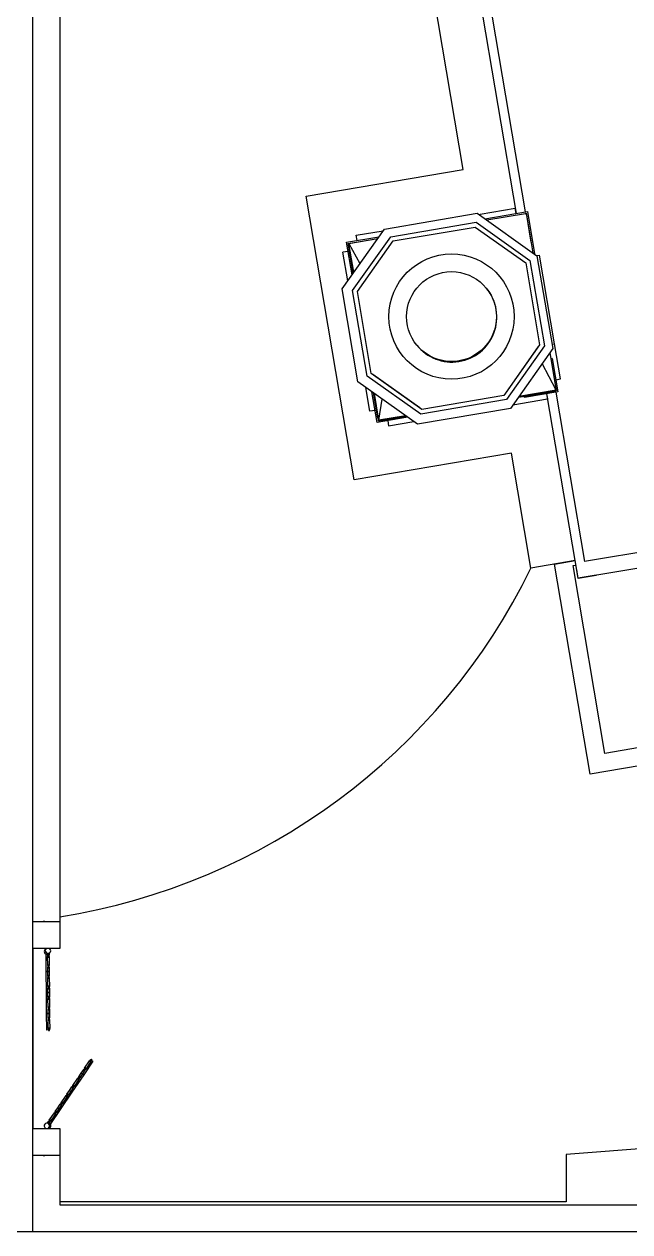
# Model space of a CAD drawing. Header units: inches. Extents: x -6210 to 141093, y -2740 to 21225.
# Drawn here: x 98786 to 99191, y 6773 to 7579 of the extents above; entities that cross this region are included whole.
import ezdxf

# ---------------------------------------------------------------- set-up
doc = ezdxf.new("R2010")
doc.units = ezdxf.units.IN
doc.header["$LTSCALE"] = 100
doc.header["$MEASUREMENT"] = 0
doc.layers.add('car area', color=53, linetype='Continuous')

msp = doc.modelspace()

# ---------------------------------------------------------------- linework, layer by layer
at = {"layer": 'car area'}
for p, q in [((98809.93703, 8744.46753), (98809.93703, 6980.4679)), ((98982.54731, 8268.28945), (99120.72688, 7454.02198)), ((99114.81145, 7453.01815), (98976.63188, 8267.28562)), ((98791.93703, 6980.4679), (98791.93703, 8069.4679)), ((99079.39387, 7482.41558), (99034.70785, 7745.74227)), ((98974.39499, 7464.59748), (99079.39387, 7482.41558)), ((99006.51776, 7275.30372), (98974.39499, 7464.59748)), ((99090.56416, 7452.45347), (99114.02171, 7456.43417)), ((99093.83582, 7449.45862), (99122.12542, 7454.25931)), ((99114.60728, 7452.9835), (99114.02171, 7456.43417)), ((99122.12542, 7454.25931), (99126.92611, 7425.96971)), ((99026.70344, 7442.55859), (99088.72839, 7453.0841)), ((99030.91018, 7437.41993), (99088.03463, 7447.11383)), ((99088.03463, 7447.11383), (99123.81812, 7421.71317)), ((99088.72839, 7453.0841), (99128.5651, 7424.80629)), ((99089.79958, 7452.32372), (99090.56416, 7452.45347)), ((99090.69391, 7451.68889), (99090.56416, 7452.45347)), ((99094.98903, 7448.64003), (99120.89419, 7453.03608)), ((99094.98903, 7448.64003), (99120.89419, 7453.03608)), ((99120.89419, 7453.03608), (99121.30682, 7453.1061)), ((99121.30682, 7453.1061), (99124.56642, 7433.89788)), ((99121.46666, 7452.13819), (99125.76788, 7426.79188)), ((98998.42564, 7402.72188), (99026.70344, 7442.55859)), ((99007.95231, 7438.4344), (99025.94307, 7441.4874)), ((99008.53788, 7434.98373), (99007.95231, 7438.4344)), ((99032.63723, 7434.67012), (99087.31142, 7443.94822)), ((99087.31142, 7443.94822), (99121.06831, 7419.98613)), ((99001.43237, 7433.77794), (99023.07797, 7437.45116)), ((99005.10559, 7412.13235), (99001.43237, 7433.77794)), ((99002.58559, 7432.95935), (99022.25937, 7436.29795)), ((99005.92419, 7413.28556), (99002.58559, 7432.95935)), ((99002.99393, 7433.02864), (99022.25937, 7436.29795)), ((99002.99393, 7433.02864), (99010.34257, 7419.51)), ((99006.26324, 7413.7632), (99002.99393, 7433.02864)), ((99005.50952, 7401.63644), (99030.91018, 7437.41993)), ((99008.67514, 7400.91323), (99032.63723, 7434.67012)), ((99002.47086, 7427.65834), (98999.02019, 7427.07277)), ((99002.24049, 7408.09611), (98999.02019, 7427.07277)), ((99128.43215, 7424.90066), (99130.18264, 7425.19771)), ((99128.5651, 7424.80629), (99139.09061, 7362.78134)), ((99140.221, 7366.04341), (99130.18264, 7425.19771)), ((99121.06831, 7419.98613), (99130.34641, 7365.31193)), ((99123.81812, 7421.71317), (99133.51202, 7364.58873)), ((99008.95115, 7340.69693), (98998.42564, 7402.72188)), ((99015.20343, 7344.51199), (99005.50952, 7401.63644)), ((99017.95324, 7346.23904), (99008.67514, 7400.91323)), ((99138.58418, 7365.76565), (99140.221, 7366.04341)), ((99144.2017, 7342.58586), (99140.221, 7366.04341)), ((99130.34641, 7365.31193), (99106.38432, 7331.55505)), ((99129.41889, 7364.11302), (99107.0413, 7332.48058)), ((99133.51202, 7364.58873), (99108.11136, 7328.80523)), ((99139.09061, 7362.78134), (99110.8128, 7322.94464)), ((99129.46974, 7364.07692), (99129.41889, 7364.11302)), ((99137.10502, 7359.98412), (99141.33026, 7335.08554)), ((99141.33026, 7335.08554), (99132.00879, 7352.80475)), ((99138.77525, 7356.14484), (99137.78505, 7355.97681)), ((99137.78935, 7355.97754), (99141.38356, 7334.7975)), ((99138.77525, 7356.14484), (99142.53677, 7333.9789)), ((99926.87027, 7350.7335), (99160.32913, 7220.653)), ((99050.98692, 7319.11133), (99015.20343, 7344.51199)), ((99051.71012, 7322.27695), (99017.95324, 7346.23904)), ((99050.37046, 7323.30403), (99018.87877, 7345.58205)), ((99140.17347, 7341.90228), (99140.17777, 7341.90301)), ((99141.16367, 7342.07032), (99144.2017, 7342.58586)), ((99048.78785, 7312.41913), (99008.95115, 7340.69693)), ((99017.01996, 7321.00337), (99014.32537, 7336.88208)), ((99021.84372, 7313.49753), (99018.36161, 7334.01698)), ((99022.32771, 7316.62256), (99019.51482, 7333.19838)), ((99116.19191, 7330.52253), (99140.97092, 7334.72748)), ((99141.33026, 7335.08554), (99116.43168, 7330.8603)), ((99142.53677, 7333.9789), (99120.16218, 7330.18198)), ((99140.97092, 7334.72748), (99140.92192, 7335.01624)), ((99141.38356, 7334.7975), (99140.97092, 7334.72748)), ((99141.13823, 7333.74157), (99160.32913, 7220.653)), ((99902.7591, 7336.23399), (99161.85149, 7210.50345)), ((99023.02166, 7315.00881), (99019.99246, 7332.85934)), ((99023.02166, 7315.00881), (99025.27085, 7329.11251)), ((99108.11136, 7328.80523), (99050.98692, 7319.11133)), ((99106.38432, 7331.55505), (99051.71012, 7322.27695)), ((99112.50822, 7325.33308), (99135.6042, 7329.25242)), ((99120.16218, 7330.18198), (99119.99487, 7331.16789)), ((99135.01862, 7332.70309), (99135.6042, 7329.25242)), ((99156.13046, 7209.5326), (99135.2228, 7332.73774)), ((99020.47062, 7321.58895), (99017.01996, 7321.00337)), ((99022.66232, 7314.65075), (99041.20996, 7317.79824)), ((99040.87219, 7318.038), (99023.02166, 7315.00881)), ((99110.8128, 7322.94464), (99048.78785, 7312.41913)), ((99050.33453, 7323.2534), (99050.37046, 7323.30403)), ((99042.36317, 7316.97964), (99021.84372, 7313.49753)), ((99022.73605, 7316.69185), (99022.32771, 7316.62256)), ((99022.32771, 7316.62256), (99022.61332, 7314.93951)), ((99022.61332, 7314.93951), (99023.02166, 7315.00881)), ((99022.61332, 7314.93951), (99022.66232, 7314.65075)), ((99028.94923, 7314.70332), (99029.5348, 7311.25266)), ((99029.5348, 7311.25266), (99046.39941, 7314.11455)), ((99111.51664, 7293.12182), (99006.51776, 7275.30372)), ((99124.55124, 7216.31129), (99111.51664, 7293.12182)), ((99154.12839, 7221.33047), (99124.55124, 7216.31129)), ((99140.30793, 7218.98517), (99154.12839, 7221.33047)), ((99164.07941, 7078.90405), (99140.30793, 7218.98517)), ((99152.64071, 7218.03513), (99154.6303, 7218.37276)), ((99173.9026, 7092.74258), (99152.64071, 7218.03513)), ((99156.13457, 7209.50164), (99155.13194, 7215.41671)), ((99167.96132, 7211.54028), (99156.13046, 7209.5326)), ((99167.96581, 7211.5071), (99156.13457, 7209.50164)), ((99167.96022, 7211.54009), (99167.96581, 7211.5071)), ((99233.0569, 7102.78095), (99173.9026, 7092.74258)), ((99235.06457, 7090.95009), (99164.07941, 7078.90405)), ((98791.93703, 6962.4679), (98791.93703, 6980.4679)), ((98791.93703, 6980.4679), (98809.93703, 6980.4679)), ((98798.93797, 6980.5073), (98798.93797, 6980.4679)), ((98799.93797, 6980.5073), (98798.93797, 6980.5073)), ((98799.93797, 6980.4679), (98799.93797, 6980.5073)), ((98809.93703, 6980.4679), (98809.93703, 6962.4679)), ((98809.93703, 6962.4679), (98791.93703, 6962.4679)), ((98791.93703, 6842.4679), (98791.93703, 6962.4679)), ((98791.93703, 6962.4679), (98791.93703, 6842.4679)), ((98800.95367, 6947.1573), (98800.85205, 6958.76677)), ((98801.85745, 6958.15419), (98801.84676, 6959.3755)), ((98801.85745, 6958.15419), (98802.15744, 6958.15681)), ((98801.85745, 6958.15419), (98801.86621, 6957.15423)), ((98801.86621, 6957.15423), (98802.16619, 6957.15685)), ((98801.91872, 6951.15446), (98801.86621, 6957.15423)), ((98802.15307, 6958.6568), (98802.45305, 6958.65942)), ((98802.15307, 6958.6568), (98802.16182, 6957.65683)), ((98802.16182, 6957.65683), (98802.46181, 6957.65946)), ((98802.16182, 6957.65683), (98802.17057, 6956.65687)), ((98802.17057, 6956.65687), (98802.47056, 6956.6595)), ((98802.46181, 6957.65946), (98802.45305, 6958.65942)), ((98802.45743, 6958.15944), (98802.85741, 6958.16294)), ((98802.47056, 6956.6595), (98802.46181, 6957.65946)), ((98802.46618, 6957.15948), (98802.86617, 6957.16298)), ((98802.84568, 6959.50354), (98802.85741, 6958.16294)), ((98802.86617, 6957.16298), (98802.85741, 6958.16294)), ((98802.86617, 6957.16298), (98802.91868, 6951.16321)), ((98800.95367, 6947.1573), (98801.95363, 6947.16606)), ((98801.95363, 6947.16606), (98800.95367, 6947.1573)), ((98801.07621, 6933.15784), (98800.95367, 6947.1573)), ((98801.91872, 6951.15446), (98802.21871, 6951.15708)), ((98801.91872, 6951.15446), (98801.92748, 6950.1545)), ((98801.92748, 6950.1545), (98802.22746, 6950.15712)), ((98801.95373, 6947.15461), (98801.92748, 6950.1545)), ((98801.95373, 6947.15461), (98802.9537, 6947.16336)), ((98802.9537, 6947.16336), (98801.95373, 6947.15461)), ((98801.97999, 6944.15472), (98801.95373, 6947.15461)), ((98802.21434, 6951.65706), (98802.51432, 6951.65969)), ((98802.21434, 6951.65706), (98802.22309, 6950.6571)), ((98802.22309, 6950.6571), (98802.52308, 6950.65973)), ((98802.22309, 6950.6571), (98802.23184, 6949.65714)), ((98802.23184, 6949.65714), (98802.53183, 6949.65977)), ((98802.52308, 6950.65973), (98802.51432, 6951.65969)), ((98802.5187, 6951.15971), (98802.91868, 6951.16321)), ((98802.53183, 6949.65977), (98802.52308, 6950.65973)), ((98802.52745, 6950.15975), (98802.92744, 6950.16325)), ((98802.92744, 6950.16325), (98802.91868, 6951.16321)), ((98802.92744, 6950.16325), (98802.9537, 6947.16336)), ((98802.9537, 6947.16336), (98802.97995, 6944.16348)), ((98801.97999, 6944.15472), (98802.27998, 6944.15735)), ((98801.97999, 6944.15472), (98801.98875, 6943.15476)), ((98801.98875, 6943.15476), (98802.28873, 6943.15739)), ((98802.04126, 6937.15499), (98801.98875, 6943.15476)), ((98802.27561, 6944.65733), (98802.57559, 6944.65996)), ((98802.27561, 6944.65733), (98802.28436, 6943.65737)), ((98802.28436, 6943.65737), (98802.58435, 6943.66)), ((98802.28436, 6943.65737), (98802.29311, 6942.65741)), ((98802.29311, 6942.65741), (98802.5931, 6942.66003)), ((98802.58435, 6943.66), (98802.57559, 6944.65996)), ((98802.57997, 6944.15998), (98802.97995, 6944.16348)), ((98802.5931, 6942.66003), (98802.58435, 6943.66)), ((98802.58872, 6943.16001), (98802.98871, 6943.16352)), ((98802.98871, 6943.16352), (98802.97995, 6944.16348)), ((98802.98871, 6943.16352), (98803.04122, 6937.16375)), ((98801.07621, 6933.15784), (98802.07617, 6933.16659)), ((98802.07617, 6933.16659), (98801.07621, 6933.15784)), ((98801.19875, 6919.15838), (98801.07621, 6933.15784)), ((98802.04126, 6937.15499), (98802.34125, 6937.15762)), ((98802.04126, 6937.15499), (98802.05002, 6936.15503)), ((98802.05002, 6936.15503), (98802.35, 6936.15766)), ((98802.07627, 6933.15515), (98802.05002, 6936.15503)), ((98802.07627, 6933.15515), (98803.07624, 6933.1639)), ((98803.07624, 6933.1639), (98802.07627, 6933.15515)), ((98802.10253, 6930.15526), (98802.07627, 6933.15515)), ((98802.33688, 6937.6576), (98802.63686, 6937.66023)), ((98802.33688, 6937.6576), (98802.34563, 6936.65764)), ((98802.34563, 6936.65764), (98802.64562, 6936.66026)), ((98802.34563, 6936.65764), (98802.35438, 6935.65768)), ((98802.35438, 6935.65768), (98802.65437, 6935.6603)), ((98802.39815, 6930.65787), (98802.69813, 6930.66049)), ((98802.39815, 6930.65787), (98802.4069, 6929.65791)), ((98802.64562, 6936.66026), (98802.63686, 6937.66023)), ((98802.64124, 6937.16024), (98803.04122, 6937.16375)), ((98802.65437, 6935.6603), (98802.64562, 6936.66026)), ((98802.64999, 6936.16028), (98803.04998, 6936.16378)), ((98802.70689, 6929.66053), (98802.69813, 6930.66049)), ((98803.04998, 6936.16378), (98803.04122, 6937.16375)), ((98803.04998, 6936.16378), (98803.07624, 6933.1639)), ((98803.07624, 6933.1639), (98803.10249, 6930.16401)), ((98802.10253, 6930.15526), (98802.40252, 6930.15789)), ((98802.10253, 6930.15526), (98802.11129, 6929.1553)), ((98802.11129, 6929.1553), (98802.41127, 6929.15793)), ((98802.1638, 6923.15553), (98802.11129, 6929.1553)), ((98802.1638, 6923.15553), (98802.46379, 6923.15816)), ((98802.1638, 6923.15553), (98802.17256, 6922.15557)), ((98802.4069, 6929.65791), (98802.70689, 6929.66053)), ((98802.4069, 6929.65791), (98802.41565, 6928.65794)), ((98802.41565, 6928.65794), (98802.71564, 6928.66057)), ((98802.45942, 6923.65814), (98802.7594, 6923.66076)), ((98802.45942, 6923.65814), (98802.46817, 6922.65817)), ((98802.46817, 6922.65817), (98802.76816, 6922.6608)), ((98802.46817, 6922.65817), (98802.47692, 6921.65821)), ((98802.70251, 6930.16051), (98803.10249, 6930.16401)), ((98802.71564, 6928.66057), (98802.70689, 6929.66053)), ((98802.71126, 6929.16055), (98803.11125, 6929.16405)), ((98802.76816, 6922.6608), (98802.7594, 6923.66076)), ((98802.76378, 6923.16078), (98803.16376, 6923.16428)), ((98802.77691, 6921.66084), (98802.76816, 6922.6608)), ((98802.77253, 6922.16082), (98803.17252, 6922.16432)), ((98803.11125, 6929.16405), (98803.10249, 6930.16401)), ((98803.11125, 6929.16405), (98803.16376, 6923.16428)), ((98803.17252, 6922.16432), (98803.16376, 6923.16428)), ((98803.17252, 6922.16432), (98803.19878, 6919.16444)), ((100449.30464, 6929.13629), (99148.00472, 6825.00398)), ((98801.19875, 6919.15838), (98802.19871, 6919.16713)), ((98802.19871, 6919.16713), (98801.19875, 6919.15838)), ((98801.29513, 6908.14735), (98801.19875, 6919.15838)), ((98802.17256, 6922.15557), (98802.47254, 6922.15819)), ((98802.19881, 6919.15568), (98802.17256, 6922.15557)), ((98802.19881, 6919.15568), (98803.19878, 6919.16444)), ((98803.19878, 6919.16444), (98802.19881, 6919.15568)), ((98802.22507, 6916.1558), (98802.19881, 6919.15568)), ((98802.22507, 6916.1558), (98802.52506, 6916.15842)), ((98802.22507, 6916.1558), (98802.23383, 6915.15584)), ((98802.23383, 6915.15584), (98802.53381, 6915.15846)), ((98802.28634, 6909.15607), (98802.23383, 6915.15584)), ((98802.47692, 6921.65821), (98802.77691, 6921.66084)), ((98802.52069, 6916.6584), (98802.82067, 6916.66103)), ((98802.52069, 6916.6584), (98802.52944, 6915.65844)), ((98802.52944, 6915.65844), (98802.82943, 6915.66107)), ((98802.52944, 6915.65844), (98802.53819, 6914.65848)), ((98802.53819, 6914.65848), (98802.83818, 6914.66111)), ((98802.82943, 6915.66107), (98802.82067, 6916.66103)), ((98802.82505, 6916.16105), (98803.22504, 6916.16455)), ((98802.83818, 6914.66111), (98802.82943, 6915.66107)), ((98802.8338, 6915.16109), (98803.23379, 6915.16459)), ((98803.19878, 6919.16444), (98803.22504, 6916.16455)), ((98803.23379, 6915.16459), (98803.22504, 6916.16455)), ((98803.23379, 6915.16459), (98803.28631, 6909.16482)), ((98802.2951, 6908.1561), (98801.29513, 6908.14735)), ((98802.28634, 6909.15607), (98802.58633, 6909.15869)), ((98802.28634, 6909.15607), (98802.2951, 6908.1561)), ((98802.2951, 6908.1561), (98802.59508, 6908.15873)), ((98802.58196, 6909.65867), (98802.88194, 6909.6613)), ((98802.58196, 6909.65867), (98802.59071, 6908.65871)), ((98802.59071, 6908.65871), (98802.8907, 6908.66134)), ((98802.59071, 6908.65871), (98802.59946, 6907.65875)), ((98802.59946, 6907.65875), (98802.89945, 6907.66137)), ((98802.8907, 6908.66134), (98802.88194, 6909.6613)), ((98802.88632, 6909.16132), (98803.28631, 6909.16482)), ((98802.89945, 6907.66137), (98802.8907, 6908.66134)), ((98802.89507, 6908.16136), (98803.29506, 6908.16486)), ((98803.29506, 6908.16486), (98803.28631, 6909.16482)), ((98832.13743, 6887.34756), (98825.96413, 6878.22931)), ((98826.55691, 6882.67232), (98825.99629, 6881.84425)), ((98826.60783, 6882.03403), (98826.0472, 6881.20596)), ((98826.55691, 6882.67232), (98829.92066, 6887.64074)), ((98826.88814, 6882.44807), (98826.55691, 6882.67232)), ((98827.16845, 6882.8621), (98826.60783, 6882.03403)), ((98826.85625, 6881.86585), (98826.60783, 6882.03403)), ((98826.82436, 6881.28362), (98827.38498, 6882.11169)), ((98826.85625, 6881.86585), (98827.41687, 6882.69392)), ((98827.38498, 6882.11169), (98827.13656, 6882.27988)), ((98827.41687, 6882.69392), (98827.16845, 6882.8621)), ((98830.74873, 6887.08011), (98827.38498, 6882.11169)), ((98830.48129, 6888.46881), (98829.92066, 6887.64074)), ((98830.25189, 6887.41649), (98829.92066, 6887.64074)), ((98830.5322, 6887.83052), (98829.97158, 6887.00245)), ((98830.22, 6886.83426), (98829.97158, 6887.00245)), ((98830.22, 6886.83426), (98830.78063, 6887.66233)), ((98830.81252, 6888.24456), (98830.48129, 6888.46881)), ((98830.74873, 6887.08011), (98830.50031, 6887.2483)), ((98831.09283, 6888.65859), (98830.5322, 6887.83052)), ((98830.78063, 6887.66233), (98830.5322, 6887.83052)), ((98830.74873, 6887.08011), (98831.30936, 6887.90818)), ((98830.78063, 6887.66233), (98831.34125, 6888.4904)), ((98831.30936, 6887.90818), (98831.06094, 6888.07637)), ((98831.34125, 6888.4904), (98831.09283, 6888.65859)), ((98831.30936, 6887.90818), (98832.13743, 6887.34756)), ((98825.96413, 6878.22931), (98818.11538, 6866.63634)), ((98818.70816, 6871.07935), (98822.07191, 6876.04776)), ((98822.89998, 6875.48714), (98819.53623, 6870.51872)), ((98822.63253, 6876.87583), (98822.07191, 6876.04776)), ((98822.40314, 6875.82351), (98822.07191, 6876.04776)), ((98822.68345, 6876.23755), (98822.12282, 6875.40948)), ((98822.37124, 6875.24129), (98822.12282, 6875.40948)), ((98822.37124, 6875.24129), (98822.93187, 6876.06936)), ((98822.63253, 6876.87583), (98824.31441, 6879.36004)), ((98822.96376, 6876.65158), (98822.63253, 6876.87583)), ((98822.89998, 6875.48714), (98822.65156, 6875.65532)), ((98823.24407, 6877.06562), (98822.68345, 6876.23755)), ((98822.93187, 6876.06936), (98822.68345, 6876.23755)), ((98822.89998, 6875.48714), (98823.4606, 6876.31521)), ((98822.93187, 6876.06936), (98823.4925, 6876.89743)), ((98823.4606, 6876.31521), (98823.21218, 6876.48339)), ((98823.4925, 6876.89743), (98823.24407, 6877.06562)), ((98825.14248, 6878.79942), (98823.4606, 6876.31521)), ((98824.31441, 6879.36004), (98825.99629, 6881.84425)), ((98825.14248, 6878.79942), (98824.31441, 6879.36004)), ((98824.31441, 6879.36004), (98825.14248, 6878.79942)), ((98825.96413, 6878.22931), (98825.13606, 6878.78994)), ((98825.13606, 6878.78994), (98825.96413, 6878.22931)), ((98826.82436, 6881.28362), (98825.14248, 6878.79942)), ((98826.32751, 6881.62), (98825.99629, 6881.84425)), ((98826.29562, 6881.03778), (98826.0472, 6881.20596)), ((98826.29562, 6881.03778), (98826.85625, 6881.86585)), ((98826.82436, 6881.28362), (98826.57593, 6881.45181)), ((98818.11538, 6866.63634), (98810.26662, 6855.04336)), ((98814.78378, 6865.28286), (98816.46565, 6867.76707)), ((98817.29372, 6867.20644), (98815.61185, 6864.72223)), ((98816.46565, 6867.76707), (98818.14753, 6870.25128)), ((98817.29372, 6867.20644), (98816.46565, 6867.76707)), ((98816.46565, 6867.76707), (98817.29372, 6867.20644)), ((98818.11538, 6866.63634), (98817.28731, 6867.19696)), ((98817.28731, 6867.19696), (98818.11538, 6866.63634)), ((98818.9756, 6869.69065), (98817.29372, 6867.20644)), ((98818.70816, 6871.07935), (98818.14753, 6870.25128)), ((98818.47876, 6870.02703), (98818.14753, 6870.25128)), ((98818.75907, 6870.44106), (98818.19845, 6869.61299)), ((98818.44687, 6869.4448), (98818.19845, 6869.61299)), ((98818.44687, 6869.4448), (98819.00749, 6870.27287)), ((98819.03938, 6870.8551), (98818.70816, 6871.07935)), ((98818.9756, 6869.69065), (98818.72718, 6869.85884)), ((98819.3197, 6871.26913), (98818.75907, 6870.44106)), ((98819.00749, 6870.27287), (98818.75907, 6870.44106)), ((98818.9756, 6869.69065), (98819.53623, 6870.51872)), ((98819.00749, 6870.27287), (98819.56812, 6871.10094)), ((98819.53623, 6870.51872), (98819.28781, 6870.68691)), ((98819.56812, 6871.10094), (98819.3197, 6871.26913)), ((98808.6169, 6856.17409), (98810.29878, 6858.6583)), ((98811.12685, 6858.09768), (98809.44497, 6855.61347)), ((98810.8594, 6859.48637), (98810.29878, 6858.6583)), ((98810.63, 6858.43405), (98810.29878, 6858.6583)), ((98810.91032, 6858.84809), (98810.34969, 6858.02002)), ((98810.59811, 6857.85183), (98810.34969, 6858.02002)), ((98810.59811, 6857.85183), (98811.15874, 6858.6799)), ((98810.8594, 6859.48637), (98814.22315, 6864.45479)), ((98811.19063, 6859.26212), (98810.8594, 6859.48637)), ((98811.12685, 6858.09768), (98810.87842, 6858.26586)), ((98811.47094, 6859.67616), (98810.91032, 6858.84809)), ((98811.15874, 6858.6799), (98810.91032, 6858.84809)), ((98811.12685, 6858.09768), (98811.68747, 6858.92575)), ((98811.15874, 6858.6799), (98811.71936, 6859.50797)), ((98811.68747, 6858.92575), (98811.43905, 6859.09393)), ((98811.71936, 6859.50797), (98811.47094, 6859.67616)), ((98815.05122, 6863.89416), (98811.68747, 6858.92575)), ((98814.78378, 6865.28286), (98814.22315, 6864.45479)), ((98814.55438, 6864.23054), (98814.22315, 6864.45479)), ((98814.83469, 6864.64457), (98814.27407, 6863.8165)), ((98814.52249, 6863.64832), (98814.27407, 6863.8165)), ((98814.52249, 6863.64832), (98815.08311, 6864.47639)), ((98815.11501, 6865.05861), (98814.78378, 6865.28286)), ((98815.05122, 6863.89416), (98814.8028, 6864.06235)), ((98815.39532, 6865.47264), (98814.83469, 6864.64457)), ((98815.08311, 6864.47639), (98814.83469, 6864.64457)), ((98815.05122, 6863.89416), (98815.61185, 6864.72223)), ((98815.08311, 6864.47639), (98815.64374, 6865.30446)), ((98815.61185, 6864.72223), (98815.36343, 6864.89042)), ((98815.64374, 6865.30446), (98815.39532, 6865.47264)), ((98803.01065, 6847.8934), (98806.3744, 6852.86182)), ((98810.26662, 6855.04336), (98803.75781, 6845.42955)), ((98807.20247, 6852.30119), (98803.83872, 6847.33277)), ((98806.93502, 6853.68988), (98806.3744, 6852.86182)), ((98806.70563, 6852.63756), (98806.3744, 6852.86182)), ((98806.98594, 6853.0516), (98806.42531, 6852.22353)), ((98806.67373, 6852.05534), (98806.42531, 6852.22353)), ((98806.67373, 6852.05534), (98807.23436, 6852.88341)), ((98806.93502, 6853.68988), (98808.6169, 6856.17409)), ((98807.26625, 6853.46563), (98806.93502, 6853.68988)), ((98807.20247, 6852.30119), (98806.95405, 6852.46938)), ((98807.54656, 6853.87967), (98806.98594, 6853.0516)), ((98807.23436, 6852.88341), (98806.98594, 6853.0516)), ((98807.20247, 6852.30119), (98807.76309, 6853.12926)), ((98807.23436, 6852.88341), (98807.79498, 6853.71148)), ((98807.76309, 6853.12926), (98807.51467, 6853.29745)), ((98807.79498, 6853.71148), (98807.54656, 6853.87967)), ((98809.44497, 6855.61347), (98807.76309, 6853.12926)), ((98809.44497, 6855.61347), (98808.6169, 6856.17409)), ((98808.6169, 6856.17409), (98809.44497, 6855.61347)), ((98810.26662, 6855.04336), (98809.43855, 6855.60399)), ((98809.43855, 6855.60399), (98810.26662, 6855.04336)), ((98791.93703, 6824.4679), (98791.93703, 6842.4679)), ((98791.93703, 6842.4679), (98809.93703, 6842.4679)), ((98801.69842, 6845.95518), (98802.45002, 6847.06533)), ((98803.01065, 6847.8934), (98802.45002, 6847.06533)), ((98802.78125, 6846.84108), (98802.45002, 6847.06533)), ((98803.06156, 6847.25511), (98802.50094, 6846.42704)), ((98802.74936, 6846.25886), (98802.50094, 6846.42704)), ((98803.27809, 6846.5047), (98802.59337, 6845.49334)), ((98802.74936, 6846.25886), (98803.30998, 6847.08693)), ((98803.34187, 6847.66915), (98803.01065, 6847.8934)), ((98803.27809, 6846.5047), (98803.02967, 6846.67289)), ((98803.62219, 6848.08318), (98803.06156, 6847.25511)), ((98803.30998, 6847.08693), (98803.06156, 6847.25511)), ((98803.27809, 6846.5047), (98803.83872, 6847.33277)), ((98803.30998, 6847.08693), (98803.87061, 6847.91499)), ((98803.83872, 6847.33277), (98803.59029, 6847.50096)), ((98803.87061, 6847.91499), (98803.62219, 6848.08318)), ((98809.93703, 6842.4679), (98809.93703, 6824.4679)), ((98791.93703, 6773.4679), (98791.93703, 6824.4679)), ((98809.93703, 6824.4679), (98791.93703, 6824.4679)), ((98798.93797, 6824.44624), (98799.93797, 6824.44624)), ((98809.93703, 6824.4679), (98809.93703, 6791.4679)), ((99148.00472, 6825.00398), (99148.00472, 6793.4679)), ((99148.00472, 6793.4679), (98809.93703, 6793.4679)), ((98809.93703, 6791.4679), (101113.93703, 6791.4679)), ((98791.93703, 6773.4679), (98311.93703, 6773.4679)), ((101131.93703, 6773.4679), (98791.93703, 6773.4679))]:
    msp.add_line(p, q, dxfattribs=at)
for radius in [41.79156, 30]:
    msp.add_circle((99071.52029, 7384.16126), radius, dxfattribs=at)
for centre, radius, start, end in [((99071.77825, 7383.84341), 30, 218.67226796, 39.45408886), ((98743.79607, 7402.28312), 423.74523, 278.97982163, 333.96777947), ((98802.12846, 6961.13838), 1.78525, 131.86484197, 41.86484197), ((98802.12846, 6961.13838), 1.78525, 41.86484197, 48.13515803), ((98801.38374, 6960.47101), 1.78525, 115.60029693, 285.21469324), ((98801.38374, 6960.47101), 1.78525, 325.00253951, 328.12938701), ((98801.36044, 6844.20221), 1.78525, 283.71967422, 187.2642762), ((98801.36044, 6844.20221), 1.78525, 187.2642762, 256.28032578), ((98802.35241, 6844.32866), 1.78525, 110.40197375, 113.52882125), ((98802.35241, 6844.32866), 1.78525, 260.99973116, 70.61412748)]:
    msp.add_arc(centre, radius, start, end, dxfattribs=at)
msp.add_open_spline([(99121.46666, 7452.13819), (99121.43287, 7452.33729), (99121.36676, 7452.63635), (99121.20492, 7452.89093), (99121.16166, 7452.94421), (99121.07764, 7453.00555), (99121.04307, 7453.02301), (99120.98731, 7453.03687), (99120.96906, 7453.0394), (99120.93164, 7453.04064), (99120.91283, 7453.03924), (99120.89419, 7453.03608)], degree=3, knots=[0, 0, 0, 0, 0.6058405469, 0.6058405469, 0.7724898963, 0.7724898963, 0.8722510563, 0.8722510563, 0.9196839148, 0.9196839148, 0.9681342947, 0.9681342947, 0.9681342947, 0.9681342947], dxfattribs=at)

doc.saveas('drawing.dxf')
